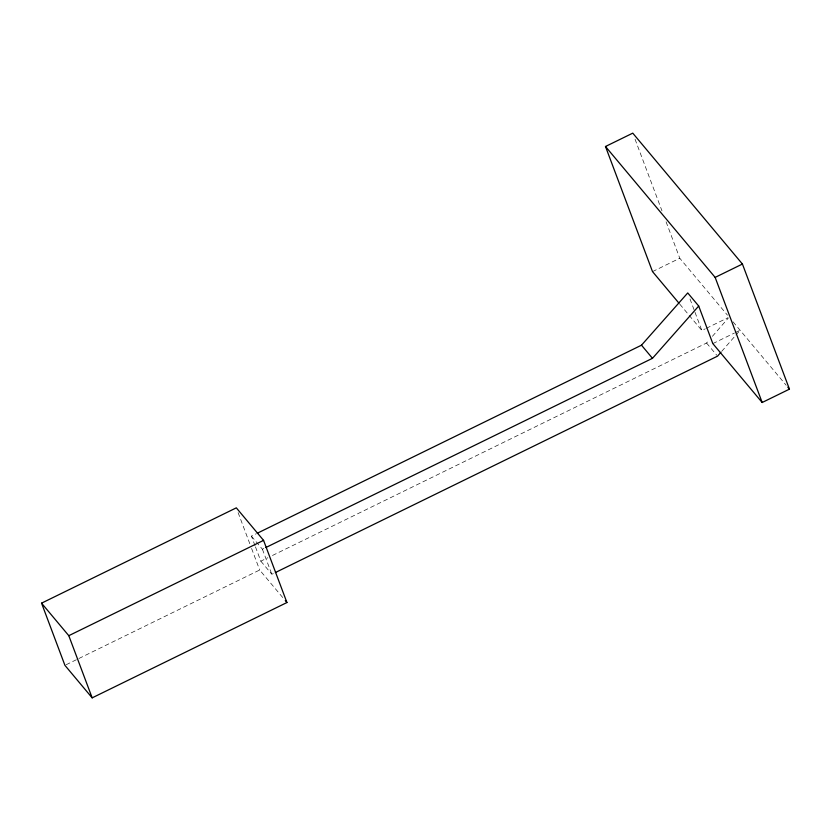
<?xml version="1.0" encoding="UTF-8"?>
<svg xmlns="http://www.w3.org/2000/svg" width="831" height="831" viewBox="0 0 831 831"><rect width="100%" height="100%" fill="white"/><g stroke="black" fill="none" stroke-linecap="round" stroke-linejoin="round"><path stroke-width="0.62" stroke-dasharray="4.16 3.12" d="M272.475 555.472L706.558 343.026L709.072 340.149M712.406 336.316L728.288 318.096M721.723 351.347L735.103 336.004M735.934 335.049L740.109 330.26L735.57 332.483M652.512 271.602L679.789 258.254L727.478 315.178M255.003 545.645L251.419 536.099L256.073 533.824M679.82 304.198L701.852 330.489L705.259 328.827M706.392 328.266L727.987 317.702M251.419 536.099L262.399 549.218L264.736 548.076M255.46 546.84L260.841 561.164L267.821 557.746M712.832 343.608L734.427 333.034M66.085 664.758L77.75 659.056M78.914 658.484L259.677 570.014L283.631 598.6M260.841 561.164L271.83 574.283L274.157 573.141M733.046 321.826L786.157 385.22M706.558 343.026L716.758 355.201M635.05 139.213L661.985 210.877M666.088 221.815L679.789 258.254M690.01 298.994L694.56 311.106M695.017 312.321L701.852 330.489M262.399 549.218L271.83 574.283M238.113 512.623L249.799 543.713M251.596 548.491L259.677 570.014"/><path stroke-width="1.25" d="M720.893 352.302L717.548 356.146L275.321 572.569M257.236 533.253L641.49 345.187L687.736 292.938L698.715 306.047L712.832 343.608L762.172 402.495L789.45 389.147L742.426 264.04L632.765 133.147L605.487 146.495L652.512 271.602L679 303.211M265.899 547.504L652.48 358.306L698.715 306.047M41.55 603.161L236.316 507.845L263.562 540.368L286.934 602.537L92.168 697.853L64.922 665.33L41.55 603.161L68.796 635.684L92.168 697.853M605.487 146.495L715.148 277.388L742.426 264.04M68.796 635.684L263.562 540.368M787.809 387.184L789.45 389.147M641.49 345.187L652.48 358.306M285.282 600.564L286.934 602.537M715.148 277.388L762.172 402.495"/></g></svg>
